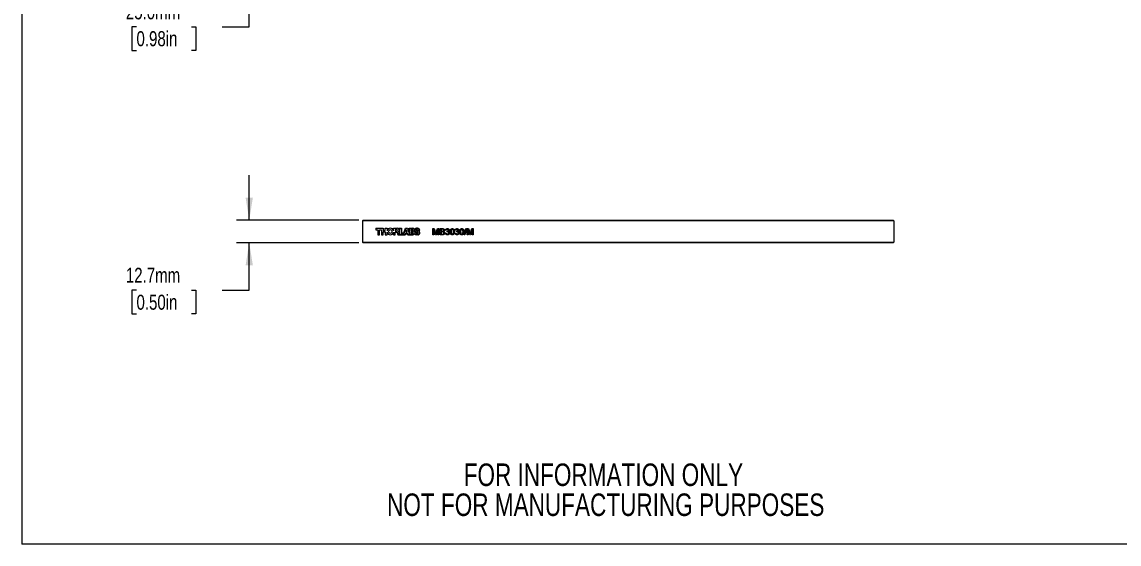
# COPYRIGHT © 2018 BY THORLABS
# Model space of a CAD drawing. Header units: millimetres. Extents: x 2 to 278, y 1 to 215.
# Drawn here: x 1.6 to 156.5, y 0.9 to 74.6 of the extents above; entities that cross this region are included whole.
import ezdxf

# ---------------------------------------------------------------- set-up
doc = ezdxf.new("R2010")
doc.units = ezdxf.units.MM
doc.styles.add('SLDTEXTSTYLE0', font='TXT', dxfattribs={"width": 0.75})
doc.dimstyles.new('SLDDIMSTYLE1', dxfattribs={"dimtxt": 2.116667, "dimasz": 3.175, "dimexe": 0, "dimexo": 0.0625, "dimgap": 0.529167, "dimtad": 0, "dimtih": 1, "dimtoh": 1, "dimdec": 1, "dimlfac": 4, "dimrnd": 1e-09, "dimzin": 4, "dimdsep": 46, "dimtxsty": 'SLDTEXTSTYLE0', "dimsah": 1, "dimcen": 0.09, "dimadec": 0, "dimazin": 1, "dimtfac": 1, "dimtdec": 1, "dimtmove": 0, "dimatfit": 0, "dimfxl": 1, "dimfrac": 2, "dimtolj": 1, "dimtzin": 12, "dimarcsym": 0})
doc.dimstyles.new('SLDDIMSTYLE3', dxfattribs={"dimtxt": 2.116667, "dimasz": 3.175, "dimexe": 0, "dimexo": 0.0625, "dimgap": 0.529167, "dimtad": 0, "dimtih": 1, "dimtoh": 1, "dimdec": 1, "dimlfac": 4, "dimrnd": 1e-09, "dimzin": 12, "dimdsep": 46, "dimtxsty": 'SLDTEXTSTYLE0', "dimsah": 1, "dimcen": 0.09, "dimadec": 0, "dimazin": 3, "dimtfac": 1, "dimtdec": 1, "dimtmove": 0, "dimatfit": 0, "dimfxl": 1, "dimfrac": 2, "dimtolj": 1, "dimtzin": 12, "dimarcsym": 0})

# ---------------------------------------------------------------- blocks, each defined once
blk = doc.blocks.new('SW_NOTE_2')
at = {"color": 0, "linetype": 'Continuous', "lineweight": 0, "char_height": 3.175, "attachment_point": 2, "style": 'SLDTEXTSTYLE0'}
for s, insert in [('FOR INFORMATION ONLY', (25.05, 4.09)), ('NOT FOR MANUFACTURING PURPOSES', (25.38, -0.14))]:
    blk.add_mtext(s, dxfattribs=dict(at, insert=insert))
blk = doc.blocks.new('_D_5')
at = {"color": 7, "linetype": 'Continuous', "lineweight": 18}
for p, q in [((33.67, 87.33), (33.67, 93.68)), ((54.65, 87.33), (31.89, 87.33)), ((49.15, 81.08), (31.89, 81.08)), ((33.67, 73.89), (33.67, 81.08)), ((17.75, 73.89), (17.11, 73.89)), ((17.11, 73.89), (17.11, 70.53)), ((25.51, 73.89), (26.15, 73.89)), ((26.15, 73.89), (26.15, 70.53)), ((29.86, 73.89), (33.67, 73.89)), ((17.11, 70.53), (17.75, 70.53)), ((26.15, 70.53), (25.51, 70.53))]:
    blk.add_line(p, q, dxfattribs=at)
for points in [[(33.67, 87.33), (34.18, 90.5), (33.16, 90.5)], [(33.67, 81.08), (33.16, 77.9), (34.18, 77.9)]]:
    blk.add_solid(points, dxfattribs=at)
at = {"color": 7, "linetype": 'Continuous', "lineweight": 18, "char_height": 2.117, "attachment_point": 1, "style": 'SLDTEXTSTYLE0'}
for s, insert in [('25.0mm', (16.25, 77.05)), ('0.98in', (17.75, 73.26))]:
    blk.add_mtext(s, dxfattribs=dict(at, insert=insert))
blk = doc.blocks.new('_D_7')
at = {"color": 7, "linetype": 'Continuous', "lineweight": 18}
for p, q in [((33.67, 46.59), (33.67, 52.94)), ((49.15, 46.59), (31.89, 46.59)), ((49.15, 43.41), (31.89, 43.41)), ((33.67, 36.72), (33.67, 43.41)), ((17.75, 36.72), (17.11, 36.72)), ((17.11, 36.72), (17.11, 33.36)), ((25.51, 36.72), (26.15, 36.72)), ((26.15, 36.72), (26.15, 33.36)), ((29.86, 36.72), (33.67, 36.72)), ((17.11, 33.36), (17.75, 33.36)), ((26.15, 33.36), (25.51, 33.36))]:
    blk.add_line(p, q, dxfattribs=at)
for points in [[(33.67, 46.59), (34.18, 49.76), (33.16, 49.76)], [(33.67, 43.41), (33.16, 40.24), (34.18, 40.24)]]:
    blk.add_solid(points, dxfattribs=at)
at = {"color": 7, "linetype": 'Continuous', "lineweight": 18, "char_height": 2.117, "attachment_point": 1, "style": 'SLDTEXTSTYLE0'}
for s, insert in [('12.7mm', (16.25, 39.88)), ('0.50in', (17.75, 36.08))]:
    blk.add_mtext(s, dxfattribs=dict(at, insert=insert))

msp = doc.modelspace()

# ---------------------------------------------------------------- linework, layer by layer
at = {"color": 7, "linetype": 'Continuous', "lineweight": 18}
for p, q in [((1.5793501, 214.64538), (1.5793501, 0.90316426)), ((49.66743809, 46.5125), (49.74243809, 46.5875)), ((50.41743809, 46.5125), (49.66743809, 46.5125)), ((49.66743809, 46.5125), (49.66743809, 43.4875)), ((49.74243809, 46.5875), (50.41743809, 46.5875)), ((50.41743809, 46.5875), (123.91743809, 46.5875)), ((123.91743809, 46.5125), (50.41743809, 46.5125)), ((123.91743809, 46.5875), (124.59243809, 46.5875)), ((124.66743809, 46.5125), (123.91743809, 46.5125)), ((124.66743809, 46.5125), (124.59243809, 46.5875)), ((124.66743809, 46.5125), (124.66743809, 43.4875)), ((51.54243809, 45.46875167), (52.57289536, 45.46875167)), ((51.54243809, 45.46875167), (51.54243809, 45.2498008)), ((51.54243809, 45.2498008), (51.83351971, 45.2498008)), ((51.83351971, 45.2498008), (51.83351971, 44.53125)), ((52.08345945, 44.53125), (52.08345945, 45.2498008)), ((52.08345945, 45.2498008), (52.32297639, 45.2498008)), ((52.32297639, 45.2498008), (52.32297639, 44.53125)), ((52.57289536, 45.46875167), (52.57289536, 45.13525374)), ((52.57289536, 45.13525374), (52.87490762, 45.13525374)), ((52.57289536, 44.53125), (52.57289536, 44.92698446)), ((52.57289536, 44.92698446), (52.87490762, 44.92698446)), ((52.87490762, 45.46849288), (53.12482659, 45.46847213)), ((52.87490762, 45.13525374), (52.87490762, 45.46849288)), ((52.87490762, 44.92698446), (52.87490762, 44.53125)), ((53.12482659, 45.46847213), (53.12482659, 45.09810951)), ((54.04126539, 45.47688283), (54.57476871, 45.47688283)), ((54.04126539, 45.09810951), (54.04126539, 45.47688283)), ((54.29118437, 45.28104846), (54.29118437, 45.07275842)), ((54.50413709, 45.28104846), (54.29118437, 45.28104846)), ((54.29118437, 45.07275842), (54.50413709, 45.07275842)), ((54.85874981, 45.46849289), (55.17116411, 45.46849289)), ((54.85874981, 44.58423606), (54.85874981, 45.46849289)), ((54.90561092, 44.57811111), (54.90561092, 45.42163178)), ((54.90561092, 45.42163178), (55.12428224, 45.42163178)), ((55.12428224, 45.42163178), (55.12428224, 44.76555553)), ((55.17116411, 45.46849289), (55.17116411, 44.81241664)), ((55.49470714, 44.81241664), (55.73349738, 45.46849289)), ((55.52753275, 44.76555553), (55.766323, 45.42163178)), ((55.73349738, 45.46849289), (56.02508683, 45.46849289)), ((55.766323, 45.42163178), (55.99228198, 45.42163178)), ((55.87522264, 45.1665014), (55.77892587, 44.885314)), ((55.83905426, 44.92698446), (55.87522264, 45.03258286)), ((55.91026985, 44.92698446), (55.83905426, 44.92698446)), ((55.96852961, 44.885314), (55.87522264, 45.1665014)), ((55.87522264, 45.03258286), (55.91026985, 44.92698446)), ((55.99228198, 45.42163178), (56.28023797, 44.63049505)), ((56.02508683, 45.46849289), (56.23335611, 44.89625587)), ((56.23335611, 45.46849289), (56.76967389, 45.46849289)), ((56.23335611, 44.89625587), (56.23335611, 45.46849289)), ((56.28023797, 44.63049505), (56.28023797, 45.42163178)), ((56.28023797, 45.42163178), (56.76967389, 45.42163178)), ((56.67690675, 45.2498008), (56.50605162, 45.2498008)), ((56.50605162, 45.2498008), (56.50605162, 45.08882865)), ((56.50605162, 45.08882865), (56.67690675, 45.08882865)), ((56.69781466, 44.92698446), (56.50605162, 44.92698446)), ((56.50605162, 44.92698446), (56.50605162, 44.74572728)), ((56.55276739, 45.20308504), (56.55276739, 45.13554442)), ((56.67690675, 45.20308504), (56.55276739, 45.20308504)), ((56.55276739, 45.13554442), (56.67690675, 45.13554442)), ((57.44356442, 45.46849289), (57.27945711, 45.46849289)), ((57.44356442, 45.42177712), (57.27945711, 45.42177712)), ((57.74470464, 45.14355877), (57.45654102, 45.14355877)), ((57.6977489, 45.19027453), (57.4780853, 45.19027453)), ((59.60127678, 45.40625), (59.78689877, 45.40625)), ((59.60127678, 44.53125), (59.60127678, 45.40625)), ((59.72467421, 45.27163462), (59.72467421, 44.53125)), ((59.95674553, 44.53125), (59.72467421, 45.27163462)), ((59.78689877, 45.40625), (59.98251175, 44.79224259)), ((60.06489356, 44.80275942), (60.25857846, 45.40625)), ((60.31922549, 45.27163462), (60.08575194, 44.53125)), ((60.25857846, 45.40625), (60.44262293, 45.40625)), ((60.31922549, 44.53125), (60.31922549, 45.27163462)), ((60.44262293, 45.40625), (60.44262293, 44.53125)), ((60.62211011, 45.40625), (60.94970927, 45.40625)), ((60.62211011, 44.53125), (60.62211011, 45.40625)), ((60.91219925, 45.30528846), (60.74550754, 45.30528846)), ((60.74550754, 45.30528846), (60.74550754, 45.03605769)), ((60.74550754, 45.03605769), (60.92587113, 45.03605769)), ((60.93831604, 44.93509615), (60.74550754, 44.93509615)), ((60.74550754, 44.93509615), (60.74550754, 44.63221154)), ((61.50832806, 45.17067308), (61.39614857, 45.18189103)), ((61.59701996, 44.9463141), (61.60858847, 45.04727564)), ((62.8544819, 45.17067308), (62.74230242, 45.18189103)), ((62.94317381, 44.9463141), (62.95474232, 45.04727564)), ((64.02114857, 44.53125), (64.26794344, 45.40625)), ((64.3606668, 45.40625), (64.11387193, 44.53125)), ((64.26794344, 45.40625), (64.3606668, 45.40625)), ((64.43621267, 45.40625), (64.62183467, 45.40625)), ((64.43621267, 44.53125), (64.43621267, 45.40625)), ((64.55961011, 45.27163462), (64.55961011, 44.53125)), ((64.79168142, 44.53125), (64.55961011, 45.27163462)), ((64.62183467, 45.40625), (64.81744765, 44.79224259)), ((64.89982946, 44.80275942), (65.09351436, 45.40625)), ((65.15416139, 45.27163462), (64.92068783, 44.53125)), ((65.09351436, 45.40625), (65.27755883, 45.40625)), ((65.15416139, 44.53125), (65.15416139, 45.27163462)), ((65.27755883, 45.40625), (65.27755883, 44.53125)), ((49.66743809, 43.4875), (50.41743809, 43.4875)), ((49.66743809, 43.4875), (49.74243809, 43.4125)), ((50.41743809, 43.4125), (49.74243809, 43.4125)), ((50.41743809, 43.4875), (123.91743809, 43.4875)), ((123.91743809, 43.4125), (50.41743809, 43.4125)), ((51.83351971, 44.53125), (52.08345945, 44.53125)), ((52.32297639, 44.53125), (52.57289536, 44.53125)), ((52.87490762, 44.53125), (53.12484736, 44.53125)), ((53.12484736, 44.53125), (53.12484736, 44.90163337)), ((54.04126539, 44.90163337), (54.04126539, 44.53125)), ((54.04126539, 44.53125), (54.29118437, 44.53125)), ((54.29118437, 44.53125), (54.29118437, 44.885314)), ((54.29118437, 44.885314), (54.48574233, 44.885314)), ((54.59943258, 44.76502406), (54.6161011, 44.6313524)), ((54.65567118, 44.53125), (55.7060908, 44.53125)), ((54.82045013, 44.79138392), (54.8312245, 44.65668573)), ((55.67623423, 44.57811111), (54.90561092, 44.57811111)), ((55.12428224, 44.76555553), (55.52753275, 44.76555553)), ((55.17116411, 44.81241664), (55.49470714, 44.81241664)), ((55.74906931, 44.73430787), (55.67623423, 44.57811111)), ((55.7060908, 44.53125), (55.77892587, 44.68744677)), ((56.01993771, 44.73430787), (55.74906931, 44.73430787)), ((55.77892587, 44.885314), (55.96852961, 44.885314)), ((55.77892587, 44.68744677), (55.99008115, 44.68744677)), ((55.99008115, 44.68744677), (56.06291622, 44.53125)), ((56.09277279, 44.57811111), (56.01993771, 44.73430787)), ((56.06291622, 44.53125), (56.76967389, 44.53125)), ((56.76967389, 44.57811111), (56.09277279, 44.57811111)), ((56.50605162, 44.74572728), (56.69781466, 44.74572728)), ((56.69781466, 44.8802687), (56.55276739, 44.8802687)), ((56.55276739, 44.8802687), (56.55276739, 44.79244305)), ((56.55276739, 44.79244305), (56.69781466, 44.79244305)), ((57.22510072, 44.87279417), (57.00919082, 44.87279417)), ((57.16678508, 44.91950994), (57.04726828, 44.91950994)), ((57.48384839, 44.57796577), (57.27945711, 44.57796577)), ((57.48384839, 44.53125), (57.27945711, 44.53125)), ((57.41808894, 44.78102364), (57.35352297, 44.78102364)), ((57.41808894, 44.73430787), (57.35352297, 44.73430787)), ((59.72467421, 44.53125), (59.60127678, 44.53125)), ((60.08575194, 44.53125), (59.95674553, 44.53125)), ((60.44262293, 44.53125), (60.31922549, 44.53125)), ((60.95058567, 44.53125), (60.62211011, 44.53125)), ((60.74550754, 44.63221154), (60.95251375, 44.63221154)), ((61.38493062, 44.76682692), (61.49711011, 44.77804487)), ((62.73108447, 44.76682692), (62.84326395, 44.77804487)), ((64.11387193, 44.53125), (64.02114857, 44.53125)), ((64.55961011, 44.53125), (64.43621267, 44.53125)), ((64.92068783, 44.53125), (64.79168142, 44.53125)), ((65.27755883, 44.53125), (65.15416139, 44.53125)), ((123.91743809, 43.4875), (124.66743809, 43.4875)), ((124.59243809, 43.4125), (123.91743809, 43.4125)), ((124.59243809, 43.4125), (124.66743809, 43.4875)), ((277.98920685, 0.90316426), (1.5793501, 0.90316426))]:
    msp.add_line(p, q, dxfattribs=at)
for centre, radius, start, end in [((53.58304599, 44.99978394), 0.46865012, 12.1109791362, 167.8890208638), ((54.50413709, 45.17690344), 0.10414502, 270, 90), ((54.57476871, 45.20798321), 0.26889961, 297.1134826141, 90), ((54.60669176, 44.77428562), 0.21444112, 4.5732911332, 64.9992957774), ((56.67690675, 45.16931473), 0.08048608, 270, 90), ((56.67690675, 45.16931473), 0.03377031, 270, 90), ((56.69781466, 44.83635587), 0.09062859, 270, 90), ((56.76967389, 45.2133591), 0.25513379, 20.1507378162, 90), ((56.76967389, 45.21335222), 0.20827957, 303.3716458852, 90), ((56.80384399, 44.8489631), 0.20672504, 6.6197219902, 67.1132189195), ((56.76967389, 45.21335222), 0.25499533, 319.1480254174, 332.4386600362), ((56.80384399, 44.8489631), 0.25344081, 16.162126591, 51.2284494091), ((57.27341862, 45.20031581), 0.2968579, 200.7036347822, 234.5132066772), ((57.27945711, 45.16649449), 0.3019984, 90, 153.4989559302), ((57.22798593, 45.18255912), 0.20136273, 162.6663729139, 201.3472986925), ((57.27945711, 45.16649449), 0.25528263, 90, 162.6663729139), ((57.27341862, 45.20031581), 0.25014213, 201.3472986925, 234.5132066772), ((57.36993494, 45.33569269), 0.46311764, 234.5132066193, 243.9817675759), ((57.36993494, 45.33569269), 0.41640187, 234.5132066772, 253.9332399598), ((57.32229269, 45.18616959), 0.07393616, 87.4257257733, 253.6930494079), ((57.66439778, 46.358109), 1.48037718, 253.9332399598, 260.9264547927), ((57.32229269, 45.18616959), 0.02722039, 87.4257257733, 253.6930494079), ((57.79256523, 46.79365237), 1.7487965, 253.6930494078, 258.785070704), ((57.79256523, 46.79365237), 1.70208073, 253.6930494078, 258.785070704), ((57.31556616, 45.03655761), 0.1769835, 37.1988160903, 87.4257257733), ((57.31556616, 45.03655761), 0.22369927, 43.4056227417, 87.4257257733), ((57.44356442, 45.16648149), 0.3020114, 355.6470532788, 90), ((57.44356442, 45.16648149), 0.25529563, 5.347613541, 90), ((57.27393545, 44.17795784), 0.91781835, 71.8990907634, 78.785070704), ((57.27393545, 44.17795784), 0.96453412, 71.8990907633, 78.785070704), ((57.48384839, 44.82015275), 0.28890275, 270, 71.8990907634), ((57.48384839, 44.82015275), 0.24218698, 270, 71.8990907634), ((53.58305638, 44.99987167), 0.46862167, 192.1008118616, 347.8991881384), ((54.48574233, 44.79389716), 0.09141684, 52.4100725964, 90), ((54.44908224, 44.74627575), 0.15151477, 7.1079509404, 52.4100725964), ((54.82996836, 44.65802112), 0.21552361, 187.1079509404, 216.0294218597), ((54.96943336, 44.6677409), 0.1386503, 184.5732911332, 217.0326094043), ((56.69781466, 44.83635587), 0.04391282, 270, 90), ((56.76967389, 44.82486097), 0.24674987, 270, 341.4360335013), ((56.76967389, 44.8248664), 0.2936164, 270, 324.6613718464), ((57.27945711, 44.88818315), 0.31021738, 207.2163082387, 270), ((57.27945711, 44.88818315), 0.35693315, 220.782883296, 270), ((57.35352297, 44.86309581), 0.12878793, 175.6812563882, 270), ((57.35352297, 44.86309581), 0.08207216, 166.7831163857, 270), ((57.66439778, 46.358109), 1.52709295, 255.1734699542, 260.9264548235), ((57.41808894, 44.81579184), 0.08148397, 270, 80.9264547927), ((57.41808894, 44.81579184), 0.0347682, 270, 80.9264547927)]:
    msp.add_arc(centre, radius, start, end, dxfattribs=at)
msp.add_ellipse((53.58305638, 44.99987167), major_axis=(0, 0.2811768), ratio=0.8147689678, dxfattribs=at)
for points, knots in [([(61.11569985, 45.16856971), (61.11547333, 45.17577131), (61.11503186, 45.18980639), (61.11132615, 45.21018776), (61.10491356, 45.22914888), (61.09622915, 45.24668559), (61.08523238, 45.26228702), (61.07210735, 45.27570059), (61.05638449, 45.28584066), (61.04168833, 45.29216606), (61.02847029, 45.29612319), (61.01666044, 45.29846447), (61.00326455, 45.30052736), (60.98823854, 45.30228117), (60.97157671, 45.30364228), (60.95322774, 45.30472359), (60.9332353, 45.30518269), (60.91938586, 45.30525233), (60.91219925, 45.30528846)], [0, 0, 0, 0, 0.0760105192, 0.1481357362, 0.2177881778, 0.2867678985, 0.3540434632, 0.41861084, 0.4836364389, 0.5502295626, 0.5869278113, 0.629157825, 0.6772382243, 0.7300426397, 0.7888625661, 0.8537504515, 0.9241097665, 1, 1, 1, 1]), ([(60.92587113, 45.03605769), (60.93177307, 45.03608104), (60.94311204, 45.0361259), (60.95946824, 45.0367514), (60.97456422, 45.03728504), (60.9883416, 45.03862444), (61.00086863, 45.03993632), (61.01209518, 45.04170232), (61.02207623, 45.04369219), (61.02818763, 45.04553795), (61.0310394, 45.04639924)], [0, 0, 0, 0, 0.1669801744, 0.3208066329, 0.4631345049, 0.594248054, 0.7123671525, 0.819454951, 0.9157522666, 1, 1, 1, 1]), ([(61.1493537, 44.78365385), (61.14911226, 44.7916211), (61.14864142, 44.80715805), (61.14416594, 44.82960974), (61.13677319, 44.85043396), (61.12636634, 44.86934232), (61.11360181, 44.88634876), (61.09815801, 44.90077486), (61.08015042, 44.91222268), (61.05952371, 44.92120701), (61.03541521, 44.9275992), (61.00715934, 44.93193592), (60.97430414, 44.9347343), (60.95082587, 44.93497037), (60.93831604, 44.93509615)], [0, 0, 0, 0, 0.0801399025, 0.1562809906, 0.229406049, 0.301798697, 0.3727428628, 0.4426676099, 0.5133209646, 0.5865476924, 0.6683225082, 0.7636766255, 0.8740807567, 1, 1, 1, 1]), ([(60.94970927, 45.40625), (60.95783318, 45.40621883), (60.97368526, 45.40615802), (60.99683256, 45.40463717), (61.01875478, 45.40255695), (61.03949912, 45.3998755), (61.05897582, 45.39598475), (61.07716672, 45.39127138), (61.09416648, 45.38583465), (61.11494611, 45.37755276), (61.13889235, 45.36480517), (61.16454105, 45.34578374), (61.18685641, 45.32294584), (61.20521867, 45.29676089), (61.2203472, 45.26879042), (61.23107314, 45.2395673), (61.23793082, 45.20972779), (61.2387089, 45.18952259), (61.23909729, 45.1794371)], [0, 0, 0, 0, 0.0587320371, 0.1146029008, 0.16765681, 0.2179667071, 0.2657752056, 0.3111706511, 0.3537918047, 0.394744908, 0.4728059511, 0.5491923666, 0.6247801076, 0.702624764, 0.7797414322, 0.854063464, 0.9271552664, 1, 1, 1, 1]), ([(61.0310394, 45.04639924), (61.03774002, 45.04874647), (61.05065741, 45.05327143), (61.06796793, 45.06354808), (61.08271145, 45.07588001), (61.09484849, 45.09048497), (61.10417519, 45.1072848), (61.11109068, 45.12593111), (61.11487706, 45.14668457), (61.11541813, 45.16107636), (61.11569985, 45.16856971)], [0, 0, 0, 0, 0.1323768784, 0.2551949198, 0.3737221417, 0.4900113154, 0.6078124214, 0.7311098159, 0.8599973778, 1, 1, 1, 1]), ([(61.23909729, 45.1794371), (61.23868902, 45.17005391), (61.23787641, 45.15137801), (61.23140894, 45.12386726), (61.22120131, 45.0971545), (61.20676743, 45.07156446), (61.18831912, 45.04756532), (61.16544849, 45.02596907), (61.13848417, 45.00672942), (61.11824746, 44.99647412), (61.10781223, 44.9911859)], [0, 0, 0, 0, 0.1158426906, 0.2305685485, 0.3473546045, 0.4682527467, 0.5923025715, 0.7199701656, 0.8556003811, 1, 1, 1, 1]), ([(61.10781223, 44.9911859), (61.11426753, 44.98916511), (61.12690591, 44.98520876), (61.14507489, 44.97796919), (61.16213001, 44.9697259), (61.1781084, 44.96046534), (61.19290209, 44.95010177), (61.20646935, 44.93861902), (61.21890424, 44.92619479), (61.23018454, 44.91283663), (61.2400931, 44.8986305), (61.24897984, 44.88388691), (61.25631812, 44.86842829), (61.26233305, 44.85229479), (61.26702558, 44.83558609), (61.27039534, 44.81823794), (61.27231601, 44.8002907), (61.27260449, 44.78809878), (61.27275113, 44.78190104)], [0, 0, 0, 0, 0.0704642259, 0.1379569656, 0.2035785636, 0.2676916802, 0.3301858649, 0.3915337641, 0.4526637735, 0.5131537881, 0.5734535531, 0.6329675594, 0.6923319074, 0.7514741916, 0.8121874455, 0.8729617178, 0.9354203068, 1, 1, 1, 1]), ([(61.39614857, 45.18189103), (61.39790339, 45.19056487), (61.40134561, 45.20757929), (61.40835854, 45.23215274), (61.41691072, 45.25522022), (61.42717904, 45.27667597), (61.43867841, 45.29677674), (61.45194376, 45.31528413), (61.46666409, 45.33230816), (61.48286555, 45.3477969), (61.5003282, 45.36163007), (61.51896407, 45.373563), (61.53862024, 45.38367788), (61.55931509, 45.39183226), (61.58103226, 45.39846301), (61.60383352, 45.40285589), (61.62761567, 45.40582746), (61.64381034, 45.40610742), (61.65205803, 45.40625)], [0, 0, 0, 0, 0.071036323, 0.1393433396, 0.2049584727, 0.2683315831, 0.330129261, 0.3906639765, 0.4508614486, 0.5105872658, 0.570373854, 0.6294550092, 0.6879935231, 0.7475809941, 0.8078387615, 0.8700340388, 0.9338104564, 1, 1, 1, 1]), ([(61.65556363, 45.30528846), (61.64617534, 45.3049224), (61.62804515, 45.30421547), (61.60208787, 45.29767494), (61.57856589, 45.28709151), (61.56115135, 45.2746801), (61.54878549, 45.26281408), (61.54033896, 45.25275627), (61.53278401, 45.24164951), (61.52609924, 45.22949777), (61.52037496, 45.21625217), (61.51521468, 45.2020768), (61.51122014, 45.18674472), (61.50930843, 45.17612111), (61.50832806, 45.17067308)], [0, 0, 0, 0, 0.1277971582, 0.2467952527, 0.3622843156, 0.4776524647, 0.5362368417, 0.5955904355, 0.6563437591, 0.7190851405, 0.7843491651, 0.8528755346, 0.9245512555, 1, 1, 1, 1]), ([(61.66958607, 44.95823317), (61.66443668, 44.95809675), (61.65350847, 44.95780723), (61.6362601, 44.95525085), (61.6171546, 44.95167133), (61.60395216, 44.94815855), (61.59701996, 44.9463141)], [0, 0, 0, 0, 0.2094025526, 0.4444010364, 0.7082720669, 1, 1, 1, 1]), ([(61.60858847, 45.04727564), (61.61162378, 45.04694396), (61.61698612, 45.04635801), (61.62237551, 45.04614229), (61.62471428, 45.04604868)], [0, 0, 0, 0, 0.566041224, 1, 1, 1, 1]), ([(61.62471428, 45.04604868), (61.63503107, 45.04644257), (61.65526939, 45.04721526), (61.68477293, 45.05363568), (61.71273363, 45.06374441), (61.73433508, 45.0758056), (61.75035398, 45.08714981), (61.76045518, 45.09737822), (61.76956193, 45.10823262), (61.77635632, 45.12068302), (61.78222624, 45.13391187), (61.78586118, 45.14844029), (61.78851208, 45.16391514), (61.78868696, 45.17463343), (61.78877678, 45.18013822)], [0, 0, 0, 0, 0.1297890757, 0.2546053701, 0.3784354925, 0.5029195827, 0.565017967, 0.6248477746, 0.6834480872, 0.7427645198, 0.8027569578, 0.8652203742, 0.9307788121, 1, 1, 1, 1]), ([(61.65205803, 45.40625), (61.66347478, 45.40587978), (61.68592382, 45.40515182), (61.71889622, 45.39937021), (61.75043414, 45.38988249), (61.78028381, 45.37673081), (61.80793168, 45.36065981), (61.83239776, 45.3413997), (61.85335498, 45.31928366), (61.87039629, 45.2945535), (61.88389062, 45.26822327), (61.89387602, 45.24089134), (61.89984244, 45.21258919), (61.90058423, 45.19342864), (61.90095626, 45.18381911)], [0, 0, 0, 0, 0.0920539893, 0.1810079048, 0.269130076, 0.3571374727, 0.4435490136, 0.5264334456, 0.6074529358, 0.6883846385, 0.7678538499, 0.8455305898, 0.922529444, 1, 1, 1, 1]), ([(61.78877678, 45.18013822), (61.78869388, 45.18458462), (61.78853176, 45.19328053), (61.78672568, 45.20602965), (61.78373864, 45.21810984), (61.77970136, 45.22965007), (61.77441011, 45.24058987), (61.76784854, 45.25091584), (61.76035172, 45.26083746), (61.75150199, 45.26984203), (61.7420247, 45.27829599), (61.73157425, 45.28541596), (61.720648, 45.291741), (61.70886061, 45.29652055), (61.69650308, 45.30045011), (61.68346978, 45.30320379), (61.66975595, 45.30505307), (61.66036099, 45.30520889), (61.65556363, 45.30528846)], [0, 0, 0, 0, 0.0650933507, 0.1273042315, 0.1881220216, 0.2471305161, 0.306076916, 0.3656782274, 0.4261033482, 0.4878414951, 0.5503167168, 0.6118052235, 0.6727373159, 0.734883409, 0.7976802029, 0.8624746871, 0.9297754034, 1, 1, 1, 1]), ([(61.83364857, 44.79539764), (61.83351713, 44.80118789), (61.83325999, 44.81251606), (61.83114603, 44.82914337), (61.82745721, 44.84492718), (61.82234363, 44.85995883), (61.81580953, 44.87421625), (61.80795573, 44.88781734), (61.79834989, 44.90046402), (61.78753767, 44.91229214), (61.7757447, 44.92318923), (61.7628391, 44.9324586), (61.74925755, 44.94045838), (61.73483821, 44.94691788), (61.71964093, 44.95204483), (61.7036802, 44.95572967), (61.6868793, 44.95784454), (61.67543473, 44.95810174), (61.66958607, 44.95823317)], [0, 0, 0, 0, 0.0670509922, 0.1311799204, 0.1937216913, 0.2544994838, 0.314762714, 0.3751170681, 0.4360228219, 0.4982967467, 0.5605706715, 0.6216191235, 0.6819734776, 0.7428529084, 0.8042715697, 0.8674725558, 0.9322728234, 1, 1, 1, 1]), ([(61.90095626, 45.18381911), (61.9005791, 45.17473525), (61.89983441, 45.15679961), (61.89410118, 45.13057452), (61.88441316, 45.10572919), (61.8713186, 45.08217647), (61.85433817, 45.06042568), (61.8335185, 45.04104375), (61.80919267, 45.02384521), (61.79096251, 45.01489356), (61.78159028, 45.01029147)], [0, 0, 0, 0, 0.1219512022, 0.2407868053, 0.3585498724, 0.4790658414, 0.6015185448, 0.7275505189, 0.8599320867, 1, 1, 1, 1]), ([(61.78159028, 45.01029147), (61.78787373, 45.00870502), (61.80018119, 45.00559763), (61.81785749, 44.9991592), (61.8344752, 44.99162143), (61.85025549, 44.98308401), (61.86474022, 44.97298713), (61.87842867, 44.96194734), (61.89080339, 44.94943295), (61.90222289, 44.93589), (61.91261324, 44.92146021), (61.92135682, 44.9058629), (61.92890227, 44.88950809), (61.93533632, 44.87227716), (61.93995981, 44.85403724), (61.94326575, 44.83492965), (61.94544741, 44.81502076), (61.94569993, 44.80142138), (61.94582806, 44.79452123)], [0, 0, 0, 0, 0.0658282447, 0.1289383166, 0.1908583237, 0.251186231, 0.3109740178, 0.3700498785, 0.4296723095, 0.4895072568, 0.5499752717, 0.6100748076, 0.6709148653, 0.7329088544, 0.7967107088, 0.8618253836, 0.9298919771, 1, 1, 1, 1]), ([(62.05800754, 44.96279046), (62.05812057, 44.97529502), (62.05834193, 44.99978617), (62.05971495, 45.03562113), (62.06211214, 45.06965211), (62.06569049, 45.10184954), (62.06992792, 45.13228612), (62.07543662, 45.1609184), (62.08163469, 45.18781063), (62.08907127, 45.21293477), (62.09724164, 45.23650685), (62.10651119, 45.25848904), (62.11694068, 45.27885805), (62.12801758, 45.29782512), (62.14032499, 45.31509522), (62.15312008, 45.33115302), (62.16733269, 45.34540963), (62.18237185, 45.35823187), (62.19845901, 45.36954674), (62.21550906, 45.37931012), (62.23345638, 45.38793047), (62.25264304, 45.39441987), (62.27267072, 45.39971011), (62.29369358, 45.40360167), (62.31573481, 45.40589588), (62.33079688, 45.40613063), (62.33845626, 45.40625)], [0, 0, 0, 0, 0.0631144584, 0.1236146458, 0.1809737112, 0.235261455, 0.2871007018, 0.3360307363, 0.3823823486, 0.4263340837, 0.4682106948, 0.5082496013, 0.5466283366, 0.5836495392, 0.618994315, 0.6535830186, 0.6871561362, 0.720422192, 0.7532302188, 0.7862601561, 0.8195039835, 0.8535452747, 0.8883082803, 0.9239958607, 0.9613503048, 1, 1, 1, 1]), ([(62.14301856, 44.60434195), (62.13608392, 44.61434526), (62.12178441, 44.63497253), (62.10504806, 44.67014393), (62.09011894, 44.70886271), (62.07840232, 44.75188852), (62.06922528, 44.79887892), (62.06259717, 44.84992612), (62.05884632, 44.90500807), (62.05829345, 44.94309486), (62.05800754, 44.96279046)], [0, 0, 0, 0, 0.0974206682, 0.200885588, 0.3111719702, 0.4297979458, 0.5577399264, 0.6947152694, 0.8421299102, 1, 1, 1, 1]), ([(62.22084308, 45.24534255), (62.21667371, 45.23837178), (62.20786887, 45.22365098), (62.19801677, 45.19806563), (62.18931382, 45.16882644), (62.1821484, 45.13548355), (62.17696472, 45.09809415), (62.17287241, 45.05670167), (62.17074661, 45.01124832), (62.1703787, 44.97961922), (62.17018703, 44.96314103)], [0, 0, 0, 0, 0.0838881133, 0.1771540328, 0.2825136356, 0.3993998607, 0.5294908062, 0.6728021777, 0.8295357616, 1, 1, 1, 1]), ([(62.17018703, 44.96314103), (62.17029842, 44.94631159), (62.17051163, 44.91409634), (62.17273922, 44.86807128), (62.17657393, 44.82655041), (62.18164366, 44.78959119), (62.18833776, 44.75714364), (62.19674299, 44.72929044), (62.20621769, 44.70569729), (62.21794245, 44.68665661), (62.23077976, 44.67113568), (62.24403341, 44.65778718), (62.25801521, 44.64644126), (62.27263392, 44.63698107), (62.28811638, 44.62981844), (62.30429327, 44.62462695), (62.32116813, 44.62163933), (62.33266067, 44.62121006), (62.33845626, 44.62099359)], [0, 0, 0, 0, 0.11840550815, 0.22665433282, 0.32409234193, 0.41170480301, 0.48902590501, 0.55690939734, 0.61623334449, 0.66734928128, 0.7135123932, 0.75769650452, 0.79949251144, 0.83997606474, 0.87988574182, 0.91914865939, 0.95922735649, 1, 1, 1, 1]), ([(62.3372293, 45.30528846), (62.33143407, 45.30513636), (62.32000663, 45.30483643), (62.30327535, 45.30197365), (62.28741931, 45.29718644), (62.27225686, 45.29070169), (62.25816651, 45.2819745), (62.24458949, 45.27178489), (62.23216167, 45.25936999), (62.22467278, 45.2500888), (62.22084308, 45.24534255)], [0, 0, 0, 0, 0.1276647679, 0.251738563, 0.3727533494, 0.492146759, 0.6140696213, 0.7371973244, 0.8656069906, 1, 1, 1, 1]), ([(62.50672549, 44.96314103), (62.50661926, 44.97962037), (62.50641572, 45.01119416), (62.50411539, 45.05633254), (62.50051056, 45.09715651), (62.49557972, 45.1337037), (62.48902663, 45.16593444), (62.48107864, 45.19391735), (62.47160741, 45.21759274), (62.46034616, 45.23719844), (62.44781013, 45.25328043), (62.43471506, 45.2672008), (62.42073357, 45.27903961), (62.40561795, 45.28853689), (62.38985541, 45.29619893), (62.37308375, 45.30147215), (62.35546785, 45.30471185), (62.34337828, 45.30509406), (62.3372293, 45.30528846)], [0, 0, 0, 0, 0.1156291309, 0.2215410391, 0.3170478562, 0.4031508756, 0.4801812167, 0.5476493661, 0.6070358428, 0.6586524081, 0.7057228904, 0.749804088, 0.7925868153, 0.833873961, 0.8747683933, 0.9152226989, 0.9568807037, 1, 1, 1, 1]), ([(62.33845626, 45.40625), (62.34969357, 45.40591963), (62.37176971, 45.40527061), (62.40400099, 45.39997729), (62.4343769, 45.39092227), (62.46287769, 45.37870664), (62.48901616, 45.36319045), (62.51235891, 45.34432815), (62.53265416, 45.3223178), (62.54968042, 45.29689858), (62.56456306, 45.26877172), (62.57778448, 45.23781099), (62.58973626, 45.20405106), (62.5982175, 45.17383122), (62.60426716, 45.14774438), (62.60827155, 45.12622869), (62.611596, 45.10301314), (62.61414298, 45.0781539), (62.61623272, 45.05167884), (62.61784653, 45.02357148), (62.6186657, 44.99376157), (62.61882372, 44.9733077), (62.61890498, 44.96279046)], [0, 0, 0, 0, 0.0567243372, 0.1114372357, 0.1643678222, 0.2164353725, 0.2676414903, 0.31735978, 0.3674730633, 0.4182103971, 0.4714042826, 0.5279657201, 0.5880611158, 0.652134263, 0.6863448363, 0.7232636803, 0.7626102508, 0.8047389366, 0.8494303388, 0.8967112584, 0.9468896381, 1, 1, 1, 1]), ([(62.33845626, 44.62099359), (62.3442504, 44.62121479), (62.35574007, 44.62165344), (62.37265391, 44.62457518), (62.38876787, 44.63003393), (62.40422724, 44.63717126), (62.41895221, 44.64641582), (62.43286534, 44.65780459), (62.4461888, 44.67114517), (62.45896845, 44.6868465), (62.47060388, 44.70597521), (62.48025631, 44.72954914), (62.48853055, 44.75745112), (62.49526139, 44.78988214), (62.50035203, 44.82678292), (62.50416355, 44.86818864), (62.50640605, 44.91415447), (62.50661575, 44.94631152), (62.50672549, 44.96314103)], [0, 0, 0, 0, 0.0407818459, 0.0808695887, 0.1202681658, 0.1601868505, 0.2004597376, 0.2422651779, 0.2864592615, 0.3329520837, 0.384430534, 0.4433891254, 0.5116814722, 0.5890200255, 0.6762451907, 0.7737051915, 0.8815677678, 1, 1, 1, 1]), ([(62.61890498, 44.96279046), (62.61878984, 44.95034465), (62.6185649, 44.92602929), (62.61722866, 44.89048167), (62.61468702, 44.85670744), (62.61155949, 44.82462924), (62.60682819, 44.7943327), (62.60172995, 44.76568909), (62.59542469, 44.7388285), (62.58806794, 44.71373913), (62.57978256, 44.69028833), (62.57069636, 44.66829888), (62.56063252, 44.64778579), (62.54929151, 44.62894915), (62.53719222, 44.61153892), (62.52424604, 44.59548979), (62.5101785, 44.58103277), (62.49500381, 44.56824899), (62.47902961, 44.55673346), (62.46193811, 44.5468737), (62.44380414, 44.53870505), (62.42474884, 44.53172126), (62.40457888, 44.52660395), (62.38345332, 44.52268673), (62.36129431, 44.52037999), (62.34617398, 44.52014963), (62.33845626, 44.52003205)], [0, 0, 0, 0, 0.0628739462, 0.12283663, 0.1796565674, 0.2339600122, 0.2855950187, 0.3345131061, 0.3809048259, 0.4248945919, 0.4665290348, 0.5064882941, 0.5450315536, 0.5818311798, 0.6174482799, 0.6520669128, 0.6858797142, 0.7191745548, 0.7521816462, 0.7852401639, 0.8186564498, 0.8525477407, 0.8876263423, 0.9236350781, 0.9610218445, 1, 1, 1, 1]), ([(62.74230242, 45.18189103), (62.74405724, 45.19056487), (62.74749946, 45.20757929), (62.75451239, 45.23215274), (62.76306456, 45.25522022), (62.77333289, 45.27667597), (62.78483225, 45.29677674), (62.79809761, 45.31528413), (62.81281794, 45.33230816), (62.8290194, 45.3477969), (62.84648205, 45.36163007), (62.86511792, 45.373563), (62.88477408, 45.38367788), (62.90546894, 45.39183226), (62.92718611, 45.39846301), (62.94998737, 45.40285589), (62.97376952, 45.40582746), (62.98996419, 45.40610742), (62.99821187, 45.40625)], [0, 0, 0, 0, 0.071036323, 0.1393433396, 0.2049584727, 0.2683315831, 0.330129261, 0.3906639765, 0.4508614486, 0.5105872658, 0.570373854, 0.6294550092, 0.6879935231, 0.7475809941, 0.8078387615, 0.8700340388, 0.9338104564, 1, 1, 1, 1]), ([(63.00171748, 45.30528846), (62.99232918, 45.3049224), (62.97419899, 45.30421547), (62.94824171, 45.29767494), (62.92471973, 45.28709151), (62.90730519, 45.2746801), (62.89493934, 45.26281408), (62.8864928, 45.25275627), (62.87893785, 45.24164951), (62.87225308, 45.22949777), (62.8665288, 45.21625217), (62.86136852, 45.2020768), (62.85737399, 45.18674472), (62.85546227, 45.17612111), (62.8544819, 45.17067308)], [0, 0, 0, 0, 0.1277971582, 0.2467952527, 0.3622843156, 0.4776524647, 0.5362368417, 0.5955904355, 0.6563437591, 0.7190851405, 0.7843491651, 0.8528755346, 0.9245512555, 1, 1, 1, 1]), ([(63.01573992, 44.95823317), (63.01059052, 44.95809675), (62.99966231, 44.95780723), (62.98241394, 44.95525085), (62.96330845, 44.95167133), (62.95010601, 44.94815855), (62.94317381, 44.9463141)], [0, 0, 0, 0, 0.2094025526, 0.4444010364, 0.7082720669, 1, 1, 1, 1]), ([(62.95474232, 45.04727564), (62.95777763, 45.04694396), (62.96313997, 45.04635801), (62.96852935, 45.04614229), (62.97086812, 45.04604868)], [0, 0, 0, 0, 0.566041224, 1, 1, 1, 1]), ([(62.97086812, 45.04604868), (62.98118492, 45.04644257), (63.00142323, 45.04721526), (63.03092677, 45.05363568), (63.05888748, 45.06374441), (63.08048892, 45.0758056), (63.09650783, 45.08714981), (63.10660903, 45.09737822), (63.11571578, 45.10823262), (63.12251016, 45.12068302), (63.12838009, 45.13391187), (63.13201503, 45.14844029), (63.13466592, 45.16391514), (63.1348408, 45.17463343), (63.13493062, 45.18013822)], [0, 0, 0, 0, 0.12978907566, 0.25460537009, 0.37843549248, 0.50291958268, 0.56501796698, 0.62484777463, 0.68344808719, 0.74276451976, 0.80275695781, 0.86522037425, 0.9307788121, 1, 1, 1, 1]), ([(62.99821187, 45.40625), (63.00962863, 45.40587978), (63.03207766, 45.40515182), (63.06505006, 45.39937021), (63.09658799, 45.38988249), (63.12643766, 45.37673081), (63.15408552, 45.36065981), (63.17855161, 45.3413997), (63.19950883, 45.31928366), (63.21655014, 45.2945535), (63.23004447, 45.26822327), (63.24002986, 45.24089134), (63.24599629, 45.21258919), (63.24673808, 45.19342864), (63.24711011, 45.18381911)], [0, 0, 0, 0, 0.0920539893, 0.1810079048, 0.269130076, 0.3571374727, 0.4435490136, 0.5264334456, 0.6074529358, 0.6883846385, 0.7678538499, 0.8455305898, 0.922529444, 1, 1, 1, 1]), ([(63.13493062, 45.18013822), (63.13484773, 45.18458462), (63.13468561, 45.19328053), (63.13287953, 45.20602965), (63.12989249, 45.21810984), (63.12585521, 45.22965007), (63.12056395, 45.24058987), (63.11400238, 45.25091584), (63.10650556, 45.26083746), (63.09765584, 45.26984203), (63.08817854, 45.27829599), (63.07772809, 45.28541596), (63.06680184, 45.291741), (63.05501445, 45.29652055), (63.04265692, 45.30045011), (63.02962362, 45.30320379), (63.01590979, 45.30505307), (63.00651483, 45.30520889), (63.00171748, 45.30528846)], [0, 0, 0, 0, 0.0650933507, 0.1273042315, 0.1881220216, 0.2471305161, 0.306076916, 0.3656782274, 0.4261033482, 0.4878414951, 0.5503167168, 0.6118052235, 0.6727373159, 0.734883409, 0.7976802029, 0.8624746871, 0.9297754034, 1, 1, 1, 1]), ([(63.17980242, 44.79539764), (63.17967098, 44.80118789), (63.17941383, 44.81251606), (63.17729987, 44.82914337), (63.17361106, 44.84492718), (63.16849748, 44.85995883), (63.16196338, 44.87421625), (63.15410958, 44.88781734), (63.14450374, 44.90046402), (63.13369152, 44.91229214), (63.12189854, 44.92318923), (63.10899294, 44.9324586), (63.0954114, 44.94045838), (63.08099205, 44.94691788), (63.06579477, 44.95204483), (63.04983405, 44.95572967), (63.03303315, 44.95784454), (63.02158858, 44.95810174), (63.01573992, 44.95823317)], [0, 0, 0, 0, 0.0670509922, 0.1311799204, 0.1937216913, 0.2544994838, 0.314762714, 0.3751170681, 0.4360228219, 0.4982967467, 0.5605706715, 0.6216191235, 0.6819734776, 0.7428529084, 0.8042715697, 0.8674725558, 0.9322728234, 1, 1, 1, 1]), ([(63.24711011, 45.18381911), (63.24673295, 45.17473525), (63.24598826, 45.15679961), (63.24025503, 45.13057452), (63.23056701, 45.10572919), (63.21747245, 45.08217647), (63.20049202, 45.06042568), (63.17967235, 45.04104375), (63.15534651, 45.02384521), (63.13711636, 45.01489356), (63.12774412, 45.01029147)], [0, 0, 0, 0, 0.1219512022, 0.2407868053, 0.3585498724, 0.4790658414, 0.6015185448, 0.7275505189, 0.8599320867, 1, 1, 1, 1]), ([(63.12774412, 45.01029147), (63.13402758, 45.00870502), (63.14633504, 45.00559763), (63.16401134, 44.9991592), (63.18062905, 44.99162143), (63.19640933, 44.98308401), (63.21089406, 44.97298713), (63.22458252, 44.96194734), (63.23695724, 44.94943295), (63.24837674, 44.93589), (63.25876709, 44.92146021), (63.26751067, 44.9058629), (63.27505612, 44.88950809), (63.28149017, 44.87227716), (63.28611366, 44.85403724), (63.2894196, 44.83492965), (63.29160125, 44.81502076), (63.29185378, 44.80142138), (63.2919819, 44.79452123)], [0, 0, 0, 0, 0.0658282447, 0.1289383166, 0.1908583237, 0.251186231, 0.3109740178, 0.3700498785, 0.4296723095, 0.4895072568, 0.5499752717, 0.6100748076, 0.6709148653, 0.7329088544, 0.7967107088, 0.8618253836, 0.9298919771, 1, 1, 1, 1]), ([(63.40416139, 44.96279046), (63.40427441, 44.97529502), (63.40449577, 44.99978617), (63.4058688, 45.03562113), (63.40826599, 45.06965211), (63.41184434, 45.10184954), (63.41608177, 45.13228612), (63.42159046, 45.1609184), (63.42778854, 45.18781063), (63.43522512, 45.21293477), (63.44339549, 45.23650685), (63.45266503, 45.25848904), (63.46309453, 45.27885805), (63.47417143, 45.29782512), (63.48647884, 45.31509522), (63.49927392, 45.33115302), (63.51348654, 45.34540963), (63.5285257, 45.35823187), (63.54461286, 45.36954674), (63.5616629, 45.37931012), (63.57961022, 45.38793047), (63.59879688, 45.39441987), (63.61882456, 45.39971011), (63.63984743, 45.40360167), (63.66188865, 45.40589588), (63.67695073, 45.40613063), (63.68461011, 45.40625)], [0, 0, 0, 0, 0.06311445839, 0.12361464577, 0.18097371119, 0.23526145501, 0.28710070183, 0.3360307363, 0.38238234859, 0.42633408366, 0.4682106948, 0.50824960126, 0.54662833661, 0.58364953923, 0.61899431503, 0.65358301862, 0.68715613619, 0.72042219198, 0.75323021881, 0.78626015608, 0.8195039835, 0.85354527471, 0.88830828034, 0.92399586074, 0.96135030475, 1, 1, 1, 1]), ([(63.48917241, 44.60434195), (63.48223777, 44.61434526), (63.46793825, 44.63497253), (63.4512019, 44.67014393), (63.43627279, 44.70886271), (63.42455616, 44.75188852), (63.41537913, 44.79887892), (63.40875102, 44.84992612), (63.40500016, 44.90500807), (63.40444729, 44.94309486), (63.40416139, 44.96279046)], [0, 0, 0, 0, 0.0974206682, 0.200885588, 0.3111719702, 0.4297979458, 0.5577399264, 0.6947152694, 0.8421299102, 1, 1, 1, 1]), ([(63.56699693, 45.24534255), (63.56282756, 45.23837178), (63.55402272, 45.22365098), (63.54417062, 45.19806563), (63.53546766, 45.16882644), (63.52830225, 45.13548355), (63.52311857, 45.09809415), (63.51902626, 45.05670167), (63.51690045, 45.01124832), (63.51653255, 44.97961922), (63.51634088, 44.96314103)], [0, 0, 0, 0, 0.0838881133, 0.1771540328, 0.2825136356, 0.3993998607, 0.5294908062, 0.6728021777, 0.8295357616, 1, 1, 1, 1]), ([(63.51634088, 44.96314103), (63.51645226, 44.94631159), (63.51666548, 44.91409634), (63.51889307, 44.86807128), (63.52272778, 44.82655041), (63.52779751, 44.78959119), (63.53449161, 44.75714364), (63.54289684, 44.72929044), (63.55237154, 44.70569729), (63.56409629, 44.68665661), (63.57693361, 44.67113568), (63.59018726, 44.65778718), (63.60416905, 44.64644126), (63.61878777, 44.63698107), (63.63427022, 44.62981844), (63.65044712, 44.62462695), (63.66732197, 44.62163933), (63.67881452, 44.62121006), (63.68461011, 44.62099359)], [0, 0, 0, 0, 0.1184055082, 0.2266543328, 0.3240923419, 0.411704803, 0.489025905, 0.5569093973, 0.6162333445, 0.6673492813, 0.7135123932, 0.7576965045, 0.7994925114, 0.8399760647, 0.8798857418, 0.9191486594, 0.9592273565, 1, 1, 1, 1]), ([(63.68338315, 45.30528846), (63.67758792, 45.30513636), (63.66616047, 45.30483643), (63.64942919, 45.30197365), (63.63357316, 45.29718644), (63.61841071, 45.29070169), (63.60432036, 45.2819745), (63.59074333, 45.27178489), (63.57831552, 45.25936999), (63.57082663, 45.2500888), (63.56699693, 45.24534255)], [0, 0, 0, 0, 0.1276647679, 0.251738563, 0.3727533494, 0.492146759, 0.6140696213, 0.7371973244, 0.8656069906, 1, 1, 1, 1]), ([(63.85287934, 44.96314103), (63.85277311, 44.97962037), (63.85256957, 45.01119416), (63.85026924, 45.05633254), (63.8466644, 45.09715651), (63.84173356, 45.1337037), (63.83518048, 45.16593444), (63.82723249, 45.19391735), (63.81776126, 45.21759274), (63.80650001, 45.23719844), (63.79396398, 45.25328043), (63.78086891, 45.2672008), (63.76688742, 45.27903961), (63.7517718, 45.28853689), (63.73600925, 45.29619893), (63.7192376, 45.30147215), (63.70162169, 45.30471185), (63.68953212, 45.30509406), (63.68338315, 45.30528846)], [0, 0, 0, 0, 0.1156291309, 0.2215410391, 0.3170478562, 0.4031508756, 0.4801812167, 0.5476493661, 0.6070358428, 0.6586524081, 0.7057228904, 0.749804088, 0.7925868153, 0.833873961, 0.8747683933, 0.9152226989, 0.9568807037, 1, 1, 1, 1]), ([(63.68461011, 45.40625), (63.69584742, 45.40591963), (63.71792356, 45.40527061), (63.75015484, 45.39997729), (63.78053075, 45.39092227), (63.80903154, 45.37870664), (63.83517001, 45.36319045), (63.85851276, 45.34432815), (63.87880801, 45.3223178), (63.89583426, 45.29689858), (63.91071691, 45.26877172), (63.92393833, 45.23781099), (63.9358901, 45.20405106), (63.94437134, 45.17383122), (63.950421, 45.14774438), (63.9544254, 45.12622869), (63.95774985, 45.10301314), (63.96029683, 45.0781539), (63.96238656, 45.05167884), (63.96400037, 45.02357148), (63.96481954, 44.99376157), (63.96497757, 44.9733077), (63.96505883, 44.96279046)], [0, 0, 0, 0, 0.0567243372, 0.1114372357, 0.1643678222, 0.2164353725, 0.2676414903, 0.31735978, 0.3674730633, 0.4182103971, 0.4714042826, 0.5279657201, 0.5880611158, 0.652134263, 0.6863448363, 0.7232636803, 0.7626102508, 0.8047389366, 0.8494303388, 0.8967112584, 0.9468896381, 1, 1, 1, 1]), ([(63.68461011, 44.62099359), (63.69040425, 44.62121479), (63.70189391, 44.62165344), (63.71880776, 44.62457518), (63.73492171, 44.63003393), (63.75038108, 44.63717126), (63.76510605, 44.64641582), (63.77901918, 44.65780459), (63.79234265, 44.67114517), (63.8051223, 44.6868465), (63.81675773, 44.70597521), (63.82641016, 44.72954914), (63.8346844, 44.75745112), (63.84141523, 44.78988214), (63.84650588, 44.82678292), (63.8503174, 44.86818864), (63.8525599, 44.91415447), (63.85276959, 44.94631152), (63.85287934, 44.96314103)], [0, 0, 0, 0, 0.0407818459, 0.0808695887, 0.1202681658, 0.1601868505, 0.2004597376, 0.2422651779, 0.2864592615, 0.3329520837, 0.384430534, 0.4433891254, 0.5116814722, 0.5890200255, 0.6762451907, 0.7737051915, 0.8815677678, 1, 1, 1, 1]), ([(63.96505883, 44.96279046), (63.96494369, 44.95034465), (63.96471874, 44.92602929), (63.96338251, 44.89048167), (63.96084087, 44.85670744), (63.95771334, 44.82462924), (63.95298203, 44.7943327), (63.9478838, 44.76568909), (63.94157854, 44.7388285), (63.93422178, 44.71373913), (63.9259364, 44.69028833), (63.9168502, 44.66829888), (63.90678637, 44.64778579), (63.89544535, 44.62894915), (63.88334606, 44.61153892), (63.87039989, 44.59548979), (63.85633235, 44.58103277), (63.84115766, 44.56824899), (63.82518345, 44.55673346), (63.80809196, 44.5468737), (63.78995798, 44.53870505), (63.77090269, 44.53172126), (63.75073273, 44.52660395), (63.72960717, 44.52268673), (63.70744816, 44.52037999), (63.69232782, 44.52014963), (63.68461011, 44.52003205)], [0, 0, 0, 0, 0.0628739462, 0.12283663, 0.1796565674, 0.2339600122, 0.2855950187, 0.3345131061, 0.3809048259, 0.4248945919, 0.4665290348, 0.5064882941, 0.5450315536, 0.5818311798, 0.6174482799, 0.6520669128, 0.6858797142, 0.7191745548, 0.7521816462, 0.7852401639, 0.8186564498, 0.8525477407, 0.8876263423, 0.9236350781, 0.9610218445, 1, 1, 1, 1]), ([(59.98251175, 44.79224259), (59.98466448, 44.78528695), (59.98882773, 44.77183516), (59.99500134, 44.75240954), (60.00061829, 44.73435778), (60.00567724, 44.71762241), (60.01045144, 44.70228654), (60.01458514, 44.68822432), (60.01853709, 44.67559201), (60.02085311, 44.66756376), (60.02194985, 44.66376202)], [0, 0, 0, 0, 0.1625255217, 0.314314898, 0.4549784905, 0.5845192374, 0.7045671033, 0.8134949897, 0.9116812597, 1, 1, 1, 1]), ([(60.02194985, 44.66376202), (60.02317137, 44.66791196), (60.02577083, 44.67674329), (60.02998498, 44.69062905), (60.03446896, 44.7059952), (60.0398349, 44.72257763), (60.04542826, 44.74063646), (60.05129922, 44.7601567), (60.05807126, 44.78094345), (60.06257162, 44.79533444), (60.06489356, 44.80275942)], [0, 0, 0, 0, 0.0892047702, 0.1898334557, 0.299232592, 0.4192609378, 0.5492073902, 0.6890743637, 0.8395791979, 1, 1, 1, 1]), ([(61.27275113, 44.78190104), (61.27244887, 44.77195065), (61.27184975, 44.75222777), (61.26703813, 44.72319901), (61.25890674, 44.69527579), (61.24771458, 44.66890959), (61.23437866, 44.64453016), (61.21922193, 44.62277583), (61.20263091, 44.60387044), (61.18413841, 44.58796764), (61.16386371, 44.57447081), (61.14123418, 44.5631056), (61.11642478, 44.55308257), (61.08893128, 44.5450758), (61.05876618, 44.53871524), (61.02552013, 44.53458277), (60.98914204, 44.53162448), (60.96379698, 44.53137831), (60.95058567, 44.53125)], [0, 0, 0, 0, 0.06425457542, 0.12736038683, 0.18947184209, 0.25172076293, 0.31202728409, 0.36867465712, 0.42268149181, 0.47406042523, 0.52577377227, 0.57962210486, 0.63737528553, 0.69840038182, 0.76435733101, 0.83631476798, 0.91467779425, 1, 1, 1, 1]), ([(60.95251375, 44.63221154), (60.96075212, 44.63230619), (60.97588828, 44.63248008), (60.99659159, 44.63302559), (61.01332626, 44.63435807), (61.02309843, 44.63579281), (61.02735851, 44.63641827)], [0, 0, 0, 0, 0.3293954641, 0.6051903469, 0.8278865787, 1, 1, 1, 1]), ([(61.02735851, 44.63641827), (61.0334662, 44.63770204), (61.04529226, 44.64018776), (61.06196418, 44.64573563), (61.07725022, 44.65209101), (61.09088359, 44.66016798), (61.10350776, 44.66947615), (61.1144791, 44.68110249), (61.12458423, 44.69431198), (61.13333944, 44.70942874), (61.14041929, 44.72615191), (61.14583031, 44.74422309), (61.1487126, 44.76357894), (61.14913698, 44.77686778), (61.1493537, 44.78365385)], [0, 0, 0, 0, 0.0889709577, 0.1722707768, 0.2503120305, 0.3246551996, 0.3978444502, 0.4733008807, 0.5518258887, 0.6347494835, 0.7217660119, 0.8103926656, 0.9031752368, 1, 1, 1, 1]), ([(61.65714116, 44.52003205), (61.64795575, 44.52020507), (61.6298728, 44.52054568), (61.6034031, 44.52409424), (61.57804376, 44.52913007), (61.55399529, 44.5368934), (61.53097835, 44.54636066), (61.50938278, 44.55847258), (61.48882025, 44.5723766), (61.46967682, 44.58846996), (61.45205878, 44.60623283), (61.43634139, 44.62540246), (61.42284476, 44.64593631), (61.41094483, 44.66752715), (61.40132662, 44.69058197), (61.39383731, 44.71490283), (61.38812661, 44.74039948), (61.38600754, 44.75792193), (61.38493062, 44.76682692)], [0, 0, 0, 0, 0.0677943994, 0.1334641369, 0.1969337336, 0.2584806216, 0.3197865377, 0.3804313678, 0.4409901724, 0.5028674289, 0.5648063393, 0.6255263417, 0.6856036069, 0.746040846, 0.8073467621, 0.8697170364, 0.9337895409, 1, 1, 1, 1]), ([(61.49711011, 44.77804487), (61.4986056, 44.77130446), (61.50149925, 44.75826227), (61.507067, 44.73957798), (61.51294776, 44.72223478), (61.52023811, 44.7066206), (61.52735191, 44.69209688), (61.5357117, 44.67926372), (61.5446443, 44.6677863), (61.55431483, 44.65770723), (61.56483475, 44.64902792), (61.57606379, 44.64143306), (61.58823943, 44.63509033), (61.60126846, 44.63006843), (61.61504115, 44.62600316), (61.62963233, 44.6230181), (61.64511917, 44.62123987), (61.65573414, 44.62107702), (61.66117261, 44.62099359)], [0, 0, 0, 0, 0.0825664818, 0.1597600173, 0.2331545002, 0.3013562791, 0.3657520143, 0.4264371723, 0.484185254, 0.5395491543, 0.5931555898, 0.6470483404, 0.7014463748, 0.7569996744, 0.8138396237, 0.8730579525, 0.934962594, 1, 1, 1, 1]), ([(61.94582806, 44.79452123), (61.94561455, 44.78510087), (61.94519494, 44.76658683), (61.94121703, 44.73938929), (61.93471623, 44.71333038), (61.92571999, 44.68832163), (61.91432033, 44.66426096), (61.90001564, 44.64148791), (61.88322988, 44.61981737), (61.86422546, 44.59945682), (61.84340431, 44.58074485), (61.82079333, 44.56454208), (61.79683988, 44.55078242), (61.77150499, 44.53956149), (61.74485581, 44.53074572), (61.71686584, 44.5244263), (61.68744846, 44.52071231), (61.66737654, 44.52026179), (61.65714116, 44.52003205)], [0, 0, 0, 0, 0.06350344145, 0.12480464058, 0.18492028011, 0.24437620157, 0.30377463728, 0.36413259641, 0.42537550636, 0.48838799772, 0.55174332813, 0.61385983228, 0.67564044714, 0.73773694919, 0.80041711408, 0.86465840584, 0.93098452307, 1, 1, 1, 1]), ([(61.66117261, 44.62099359), (61.66755174, 44.62108454), (61.68001019, 44.62126217), (61.6981642, 44.62392726), (61.71544095, 44.62758668), (61.73159394, 44.63332486), (61.74684808, 44.64033797), (61.76111649, 44.6490047), (61.77449681, 44.6591816), (61.78672514, 44.67093791), (61.7976609, 44.68387022), (61.80740074, 44.69753004), (61.81545427, 44.71203393), (61.82224219, 44.72717759), (61.82725256, 44.74320574), (61.83092056, 44.75991852), (61.83331761, 44.7773915), (61.83353674, 44.78931322), (61.83364857, 44.79539764)], [0, 0, 0, 0, 0.0694611184, 0.1356576792, 0.199620201, 0.261651429, 0.3220529346, 0.3823401897, 0.443223203, 0.5049299582, 0.5668204626, 0.6276001402, 0.687475643, 0.7473511458, 0.8081741791, 0.8701334489, 0.9337207834, 1, 1, 1, 1]), ([(62.33845626, 44.52003205), (62.32833744, 44.52032069), (62.30860853, 44.52088346), (62.2797959, 44.52470712), (62.25275372, 44.53143695), (62.22725389, 44.5404626), (62.20358303, 44.55253493), (62.18162814, 44.56722327), (62.16094804, 44.58418588), (62.14904332, 44.597569), (62.14301856, 44.60434195)], [0, 0, 0, 0, 0.13790323, 0.2688733426, 0.3951781273, 0.5170892381, 0.6367430265, 0.7562218165, 0.8766283595, 1, 1, 1, 1]), ([(63.003295, 44.52003205), (62.9941096, 44.52020507), (62.97602665, 44.52054568), (62.94955695, 44.52409424), (62.9241976, 44.52913007), (62.90014913, 44.5368934), (62.8771322, 44.54636066), (62.85553662, 44.55847258), (62.8349741, 44.5723766), (62.81583066, 44.58846996), (62.79821263, 44.60623283), (62.78249524, 44.62540246), (62.76899861, 44.64593631), (62.75709868, 44.66752715), (62.74748046, 44.69058197), (62.73999116, 44.71490283), (62.73428046, 44.74039948), (62.73216139, 44.75792193), (62.73108447, 44.76682692)], [0, 0, 0, 0, 0.0677943994, 0.13346413693, 0.19693373356, 0.25848062161, 0.31978653768, 0.38043136778, 0.44099017245, 0.5028674289, 0.56480633931, 0.62552634169, 0.68560360686, 0.746040846, 0.80734676207, 0.86971703636, 0.93378954091, 1, 1, 1, 1]), ([(62.84326395, 44.77804487), (62.84475944, 44.77130446), (62.8476531, 44.75826227), (62.85322085, 44.73957798), (62.85910161, 44.72223478), (62.86639196, 44.7066206), (62.87350576, 44.69209688), (62.88186555, 44.67926372), (62.89079814, 44.6677863), (62.90046868, 44.65770723), (62.91098859, 44.64902792), (62.92221763, 44.64143306), (62.93439328, 44.63509033), (62.94742231, 44.63006843), (62.96119499, 44.62600316), (62.97578618, 44.6230181), (62.99127302, 44.62123987), (63.00188799, 44.62107702), (63.00732645, 44.62099359)], [0, 0, 0, 0, 0.0825664818, 0.1597600173, 0.2331545002, 0.3013562791, 0.3657520143, 0.4264371723, 0.484185254, 0.5395491543, 0.5931555898, 0.6470483404, 0.7014463748, 0.7569996744, 0.8138396237, 0.8730579525, 0.934962594, 1, 1, 1, 1]), ([(63.2919819, 44.79452123), (63.2917684, 44.78510087), (63.29134879, 44.76658683), (63.28737087, 44.73938929), (63.28087007, 44.71333038), (63.27187383, 44.68832163), (63.26047418, 44.66426096), (63.24616949, 44.64148791), (63.22938372, 44.61981737), (63.21037931, 44.59945682), (63.18955815, 44.58074485), (63.16694717, 44.56454208), (63.14299373, 44.55078242), (63.11765884, 44.53956149), (63.09100966, 44.53074572), (63.06301969, 44.5244263), (63.03360231, 44.52071231), (63.01353039, 44.52026179), (63.003295, 44.52003205)], [0, 0, 0, 0, 0.0635034415, 0.1248046406, 0.1849202801, 0.2443762016, 0.3037746373, 0.3641325964, 0.4253755064, 0.4883879977, 0.5517433281, 0.6138598323, 0.6756404471, 0.7377369492, 0.8004171141, 0.8646584058, 0.9309845231, 1, 1, 1, 1]), ([(63.00732645, 44.62099359), (63.01370558, 44.62108454), (63.02616403, 44.62126217), (63.04431805, 44.62392726), (63.0615948, 44.62758668), (63.07774778, 44.63332486), (63.09300193, 44.64033797), (63.10727033, 44.6490047), (63.12065066, 44.6591816), (63.13287899, 44.67093791), (63.14381475, 44.68387022), (63.15355458, 44.69753004), (63.16160812, 44.71203393), (63.16839604, 44.72717759), (63.17340641, 44.74320574), (63.1770744, 44.75991852), (63.17947146, 44.7773915), (63.17969058, 44.78931322), (63.17980242, 44.79539764)], [0, 0, 0, 0, 0.0694611184, 0.1356576792, 0.199620201, 0.261651429, 0.3220529346, 0.3823401897, 0.443223203, 0.5049299582, 0.5668204626, 0.6276001402, 0.687475643, 0.7473511458, 0.8081741791, 0.8701334489, 0.9337207834, 1, 1, 1, 1]), ([(63.68461011, 44.52003205), (63.67449129, 44.52032069), (63.65476237, 44.52088346), (63.62594975, 44.52470712), (63.59890756, 44.53143695), (63.57340773, 44.5404626), (63.54973688, 44.55253493), (63.52778199, 44.56722327), (63.50710189, 44.58418588), (63.49519717, 44.597569), (63.48917241, 44.60434195)], [0, 0, 0, 0, 0.13790323, 0.2688733426, 0.3951781273, 0.5170892381, 0.6367430265, 0.7562218165, 0.8766283595, 1, 1, 1, 1]), ([(64.81744765, 44.79224259), (64.81960038, 44.78528695), (64.82376363, 44.77183516), (64.82993724, 44.75240954), (64.83555419, 44.73435778), (64.84061314, 44.71762241), (64.84538733, 44.70228654), (64.84952103, 44.68822432), (64.85347299, 44.67559201), (64.85578901, 44.66756376), (64.85688575, 44.66376202)], [0, 0, 0, 0, 0.1625255217, 0.314314898, 0.4549784905, 0.5845192374, 0.7045671033, 0.8134949897, 0.9116812597, 1, 1, 1, 1]), ([(64.85688575, 44.66376202), (64.85810727, 44.66791196), (64.86070673, 44.67674329), (64.86492088, 44.69062905), (64.86940486, 44.7059952), (64.8747708, 44.72257763), (64.88036416, 44.74063646), (64.88623512, 44.7601567), (64.89300716, 44.78094345), (64.89750752, 44.79533444), (64.89982946, 44.80275942)], [0, 0, 0, 0, 0.0892047702, 0.1898334557, 0.299232592, 0.4192609378, 0.5492073902, 0.6890743637, 0.8395791979, 1, 1, 1, 1])]:
    msp.add_open_spline(points, degree=3, knots=knots, dxfattribs=at)

# ---------------------------------------------------------------- block references
at = {"color": 7, "linetype": 'Continuous', "lineweight": 0}
msp.add_blockref('SW_NOTE_2', (58.62046675, 8.17766097), dxfattribs=at)

# ---------------------------------------------------------------- dimensions: what is measured, and where the dimension line sits
at = {"color": 7, "linetype": 'Continuous', "lineweight": 18}
for base, p1, p2, dimstyle, picture, middle in [((33.66743809, 87.32801425), (50.41743809, 81.07801425), (55.91743809, 87.32801425), 'SLDDIMSTYLE1', '_D_5', (33.66743809, 73.89008261)), ((33.66743809, 43.4125), (50.41743809, 46.5875), (50.41743809, 43.4125), 'SLDDIMSTYLE3', '_D_7', (33.66743809, 36.71839009))]:
    dim = msp.add_linear_dim(base=base, p1=p1, p2=p2, angle=90, dimstyle=dimstyle, dxfattribs=at)
    dim.commit()
    dim.dimension.update_dxf_attribs({"geometry": picture, "text_midpoint": middle, "dimtype": 160})

doc.saveas('drawing.dxf')
